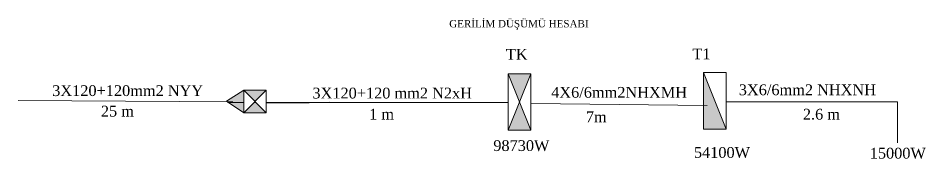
# Model space of a CAD drawing. Header units: millimetres. Extents: x -19303 to 6001, y -2568 to 3403.
# Drawn here: x 2526 to 6001, y -335 to 203 of the extents above; entities that cross this region are included whole.
import ezdxf

# ---------------------------------------------------------------- set-up
doc = ezdxf.new("R2010")
doc.units = ezdxf.units.MM
doc.layers.add('BOŞ', color=7, linetype='Continuous', lineweight=20)
doc.styles.add('MEKAN', font='times.ttf')

msp = doc.modelspace()

# ---------------------------------------------------------------- hatches: boundary and pattern name
at = {"layer": 'BOŞ'}
h = msp.add_hatch(color=3, dxfattribs=at)
h.paths.add_polyline_path([(4445.4, -117.3), (4488.6, -9.1), (4402.1, -9.1)])
h.paths.add_polyline_path([(4488.6, -225.4), (4445.4, -117.3), (4402.1, -225.4)])
for points in [[(5150.4, -4.3), (5150.4, -220.7), (5236.9, -220.7)], [(3323.5, -114), (3389.6, -158.2), (3389.6, -71.7)], [(4488.6, -225.4), (4445.4, -117.3), (4402.1, -225.4)]]:
    msp.add_hatch(color=3, dxfattribs=at).paths.add_polyline_path(points)
h = msp.add_hatch(color=3, dxfattribs=at)
h.paths.add_polyline_path([(3432.9, -114.9), (3476.2, -71.7), (3389.6, -71.7)])
h.paths.add_polyline_path([(3476.2, -158.2), (3432.9, -114.9), (3389.6, -158.2)])
h.paths.add_polyline_path([(3389.6, -71.7), (3323.5, -114), (3389.6, -158.2)])

# ---------------------------------------------------------------- linework, layer by layer
at = {"color": 3}
msp.add_line((3640.8, -120.2), (3474.7, -120.2), dxfattribs=at)
at = {"color": 3, "linetype": 'Continuous'}
msp.add_line((3719.8, -119), (3640.8, -120.2), dxfattribs=at)
at = {"layer": 'BOŞ', "color": 3}
for p, q in [((4402.1, -9.1), (4488.6, -225.4)), ((4402.1, -225.4), (4488.6, -9.1)), ((5236.9, -220.7), (5150.4, -4.3)), ((3389.6, -71.7), (3323.5, -114)), ((3476.2, -158.2), (3389.6, -71.7)), ((3476.2, -71.7), (3389.6, -158.2)), ((3347.6, -117.2), (2526.3, -111.2)), ((3389.6, -158.2), (3323.5, -114)), ((3389.6, -119), (3328.4, -119)), ((3437, -119), (3428.8, -119)), ((3435.2, -117.2), (3430.6, -117.2)), ((4400.5, -119), (3719.8, -119)), ((4490.5, -122.6), (5164.5, -130)), ((5236.9, -117), (5893, -117)), ((5893, -117), (5893, -273.1))]:
    msp.add_line(p, q, dxfattribs=at)
for points in [[(4402.1, -9.1), (4402.1, -225.4), (4488.6, -225.4), (4488.6, -9.1)], [(5236.9, -4.3), (5236.9, -220.7), (5150.4, -220.7), (5150.4, -4.3)], [(3389.6, -71.7), (3389.6, -158.2), (3476.2, -158.2), (3476.2, -71.7)]]:
    msp.add_lwpolyline(points, close=True, dxfattribs=at)

# ---------------------------------------------------------------- texts
at = {"layer": 'BOŞ', "color": 3, "style": 'MEKAN'}
for s, height, p in [('GERİLİM DÜŞÜMÜ HESABI', 28.003, (4176.5, 168.2)), ('TK', 41.31, (4393.3, 44.5)), ('T1', 41.31, (5107.4, 46.1)), ('3X120+120mm2 NYY', 41.312, (2656.7, -94.4)), ('3X120+120 mm2 N2xH', 41.312, (3652.8, -103.7)), ('4X6/6mm2NHXMH', 41.312, (4566.8, -100.9)), ('3X6/6mm2 NHXNH', 41.312, (5285, -91.2)), ('25 m', 41.31, (2843, -172.9)), ('1 m', 41.31, (3869.9, -184.3)), ('7m', 41.31, (4699.4, -194.8)), ('2.6 m', 41.31, (5530.2, -184.6)), ('98730W', 41.31, (4345.1, -304.7)), ('54100W', 41.31, (5113.1, -330.8)), ('15000W', 41.31, (5786.2, -333.7))]:
    msp.add_text(s, height=height, dxfattribs=at).set_placement(p)

doc.saveas('drawing.dxf')
